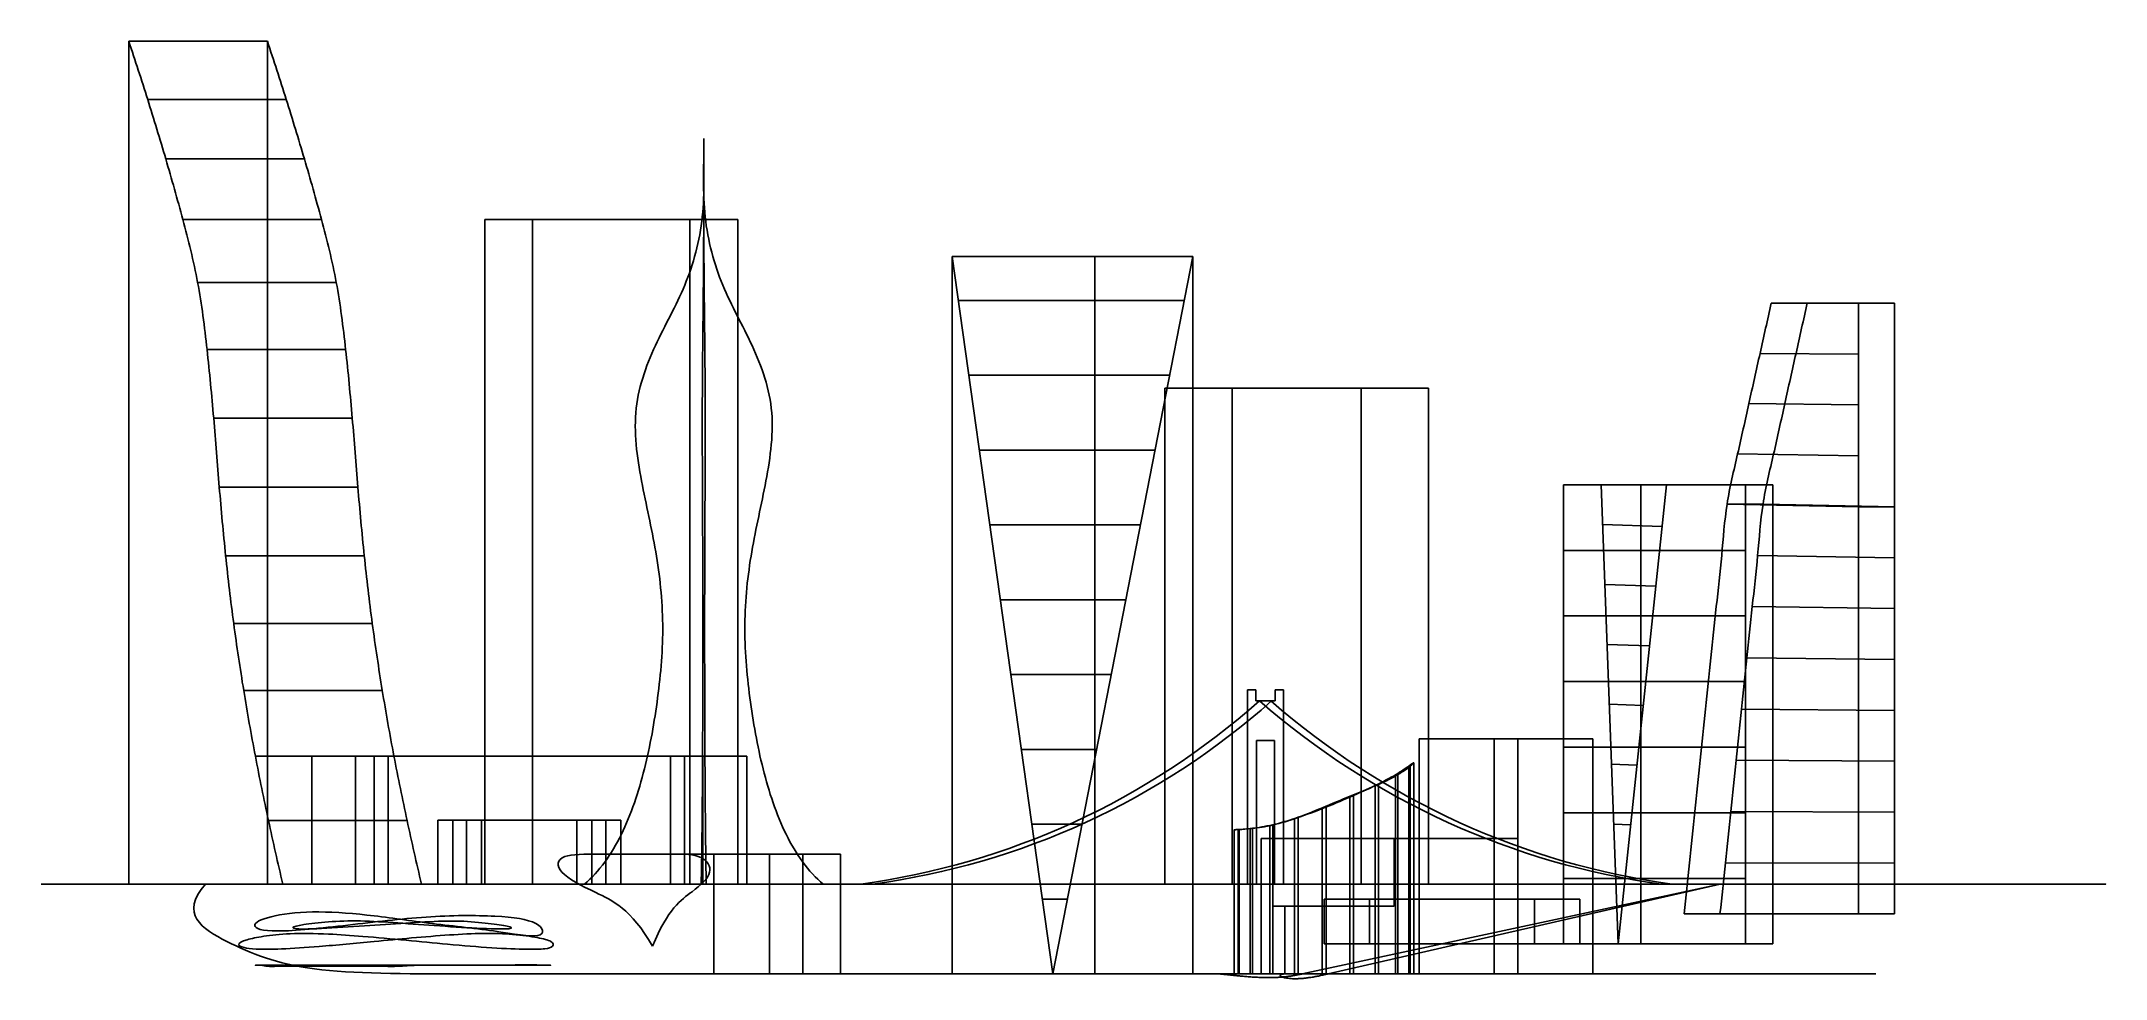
# Model space of a CAD drawing. Header units: metres. Extents: x -135.5 to -66.6, y -6.2 to 25.1.
import ezdxf

# ---------------------------------------------------------------- set-up
doc = ezdxf.new("R2010")
doc.units = ezdxf.units.M
doc.layers.add('Bright-road', color=40, linetype='Continuous', true_color=0xffbf00)
doc.layers.add('Theme-color-buildings', color=3, linetype='Continuous', true_color=0x00ff00)

msp = doc.modelspace()

# ---------------------------------------------------------------- linework, layer by layer
at = {"layer": 'Bright-road'}
for p, q in [((-95.248, 3.426, 386.698), (-95.248, 3.053, 386.698)), ((-94.972, 3.426, 385.823), (-95.248, 3.426, 386.698)), ((-95.248, 3.053, 386.698), (-95.248, -3.067, 386.698)), ((-94.972, 3.053, 385.823), (-94.972, 3.426, 385.823)), ((-94.323, 3.053, 383.762), (-94.972, 3.053, 385.823)), ((-94.323, 3.426, 383.762), (-94.323, 3.053, 383.762)), ((-94.048, 3.426, 382.887), (-94.323, 3.426, 383.762)), ((-94.048, 3.053, 382.887), (-94.048, 3.426, 382.887)), ((-94.048, -3.067, 382.887), (-94.048, 3.053, 382.887)), ((-94.948, 1.728, 385.745), (-94.348, 1.728, 383.84)), ((-94.948, -3.067, 385.745), (-94.948, 1.728, 385.745)), ((-94.348, 1.728, 383.84), (-94.348, -3.067, 383.84)), ((-132.268, -3.067, 388.51), (-135.437, -3.067, 385.925)), ((-133.799, -3.067, 388.908), (-135.258, -3.067, 387.718)), ((-134.431, -3.067, 392.097), (-133.414, -3.067, 391.392)), ((-112.566, -3.067, 378.19), (-106.905, -3.067, 375.02)), ((-110.257, -3.067, 378.719), (-106.267, -3.067, 376.475)), ((-106.905, -3.067, 375.02), (-109.194, -3.067, 349.89)), ((-106.529, -3.067, 360.963), (-107.145, -3.067, 354.197)), ((-106.267, -3.067, 376.475), (-105.791, -3.067, 376.212)), ((-105.278, -3.067, 375.246), (-106.151, -3.067, 365.665)), ((-105.301, -3.067, 364.585), (-75.228, -3.067, 360.564)), ((-104.243, -3.067, 362.76), (-76.986, -3.067, 358.717)), ((-95.248, -3.067, 386.698), (-94.948, -3.067, 385.745)), ((-94.348, -3.067, 383.84), (-94.048, -3.067, 382.887)), ((-93.42, -6.067, 396.888), (-79.465, -3.067, 403.144)), ((-92.557, -6.067, 395.082), (-79.47, -3.067, 400.989)), ((-79.11, -3.067, 409.966), (-78.192, -3.067, 406.403)), ((-76.419, -3.067, 398.934), (-75.248, -3.067, 393.653)), ((-73.695, -3.067, 387.276), (-72.461, -3.067, 382.776)), ((-72.461, -3.067, 382.776), (-70.86, -3.067, 377.534)), ((-71.612, -3.067, 387.936), (-70.617, -3.067, 383.159)), ((-70.754, -3.067, 392.012), (-67.874, -3.067, 392.709)), ((-70.08, -3.067, 390.916), (-67.566, -3.067, 391.531)), ((-68.617, -3.067, 375.137), (-68.185, -3.067, 373.581)), ((-114.273, -6.067, 393.787), (-110.81, -6.067, 395.273)), ((-113.271, -6.067, 392.776), (-111.233, -6.067, 393.653)), ((-111.233, -6.067, 393.653), (-108.593, -6.067, 390.971)), ((-109.773, -6.067, 394.188), (-107.644, -6.067, 392.006)), ((-101.724, -6.067, 394.759), (-100.129, -6.067, 391.511)), ((-100.218, -6.067, 413.131), (-96.314, -6.067, 398.475)), ((-97.694, -6.067, 396.134), (-100.083, -6.067, 395.161)), ((-99.536, -6.067, 393.84), (-98.662, -6.067, 392.042)), ((-97.23, -6.067, 394.762), (-99.536, -6.067, 393.84))]:
    msp.add_line(p, q, dxfattribs=at)
at = {"layer": 'Bright-road', "extrusion": (0, 1, 0)}
msp.add_circle((101.061, 383.388, -3.067), 34.47, dxfattribs=at)
at = {"layer": 'Bright-road', "extrusion": (-0.266201, -0.079163, 0.960661)}
for centre in [(-54.637, 9.465, 395.288), (-54.521, 9.494, 393.98)]:
    msp.add_arc(centre, 27.046, 351.44272, 24.17623, dxfattribs=at)
at = {"layer": 'Bright-road', "extrusion": (0.276675, 0.009309, -0.960918)}
msp.add_arc((26.468, 33.815, -396.593), 27.148, 189.24957, 221.83574, dxfattribs=at)
at = {"layer": 'Bright-road', "extrusion": (0.284952, 0.019505, -0.958343)}
msp.add_arc((29.108, 38.373, -395.042), 27.144, 191.14824, 223.74241, dxfattribs=at)
at = {"layer": 'Bright-road', "extrusion": (0, 1, 0)}
for centre, radius, start, end in [((-242.94, -669.366, -3.067), 1106.444, 70.121219, 71.229171), ((130.759, 387.062, -3.067), 2.091, 43.8162, 118.80863), ((-114.783, -301.801, -3.067), 718.519, 69.973758, 71.353777), ((115.081, 379.301, -3.067), 0.327, 140.79474, 245.28664), ((112.873, 377.635, -3.067), 0.634, 69.49009, 118.96395), ((112.214, 380.581, -3.067), 0.629, 249.74149, 299.43148), ((-65.556, -151.481, -3.067), 560.345, 71.52674, 75.28348), ((110.015, 378.925, -3.067), 0.318, 319.47565, 65.66896), ((-67.523, -153.726, -3.067), 561.775, 71.56289, 75.14536), ((105.155, 365.575, -3.067), 1, 278.43799, 5.20316), ((106.274, 375.337, -3.067), 1, 118.88035, 185.20316)]:
    msp.add_arc(centre, radius, start, end, dxfattribs=at)
at = {"layer": 'Bright-road', "extrusion": (0, -1, 0)}
for centre, radius, start, end in [((55.821, 667.364, 3.067), 334.638, 236.32041, 239.33936), ((-104.537, 360.782, 3.067), 2, 81.56201, 174.79684), ((-80.968, 405.609, 3.067), 2.887, 301.37477, 15.95911), ((-77.847, 392.957, 3.067), 2.69, 293.06815, 14.99988), ((262.747, 450.823, 3.067), 340.242, 187.69299, 189.68736), ((-71.015, 393.619, 3.067), 1.628, 181.72572, 279.24351), ((-69.112, 388.535, 3.067), 2.57, 112.12031, 193.46276), ((84.247, 417.519, 3.067), 158.63, 192.50982, 195.49639), ((-70.239, 400.489, 6.067), 25.369, 201.31817, 208.98534)]:
    msp.add_arc(centre, radius, start, end, dxfattribs=at)
at = {"layer": 'Bright-road', "extrusion": (2.54481e-15, 1, -3.93901e-16)}
msp.add_open_spline([(-133.799, -3.067, 388.908), (-133.46, -3.067, 389.171), (-132.892, -3.067, 390.257), (-133.145, -3.067, 391.22), (-133.414, -3.067, 391.392)], degree=3, dxfattribs=at)
at = {"layer": 'Bright-road', "extrusion": (-1.49257e-16, 1, -2.43838e-16)}
msp.add_open_spline([(-133.602, -3.067, 394.757), (-127.329, -3.067, 389.096), (-118.619, -3.067, 383.577), (-112.523, -3.067, 380.033)], degree=3, dxfattribs=at)
at = {"layer": 'Bright-road'}
msp.add_open_spline([(-130.045, -3.067, 394.397), (-130.941, -4.067, 398.066), (-129.365, -5.067, 401.772), (-126.829, -6.067, 403.091), (-121.743, -6.067, 401.824), (-114.636, -6.067, 393.939), (-107.199, -6.067, 386.93), (-104.321, -6.067, 383.676), (-103.367, -6.067, 382.674)], degree=3, knots=[0, 0, 0, 0, 5.990306, 11.980613, 17.970919, 23.961225, 29.951531, 33.426229, 33.426229, 33.426229, 33.426229], dxfattribs=at)
at = {"layer": 'Bright-road', "extrusion": (-7.28809e-16, -1, -1.51408e-15)}
msp.add_open_spline([(-79.47, -3.067, 400.989), (-78.898, -3.067, 401.258), (-77.438, -3.067, 401.185), (-76.571, -3.067, 399.68), (-76.419, -3.067, 398.934)], degree=3, dxfattribs=at)
at = {"layer": 'Bright-road', "extrusion": (-5.95318e-18, -1, -2.30515e-16)}
msp.add_open_spline([(-76.498, -3.067, 389.275), (-75.945, -3.067, 389.432), (-74.644, -3.067, 389.227), (-73.858, -3.067, 387.938), (-73.695, -3.067, 387.276)], degree=3, dxfattribs=at)
at = {"layer": 'Bright-road', "extrusion": (0, -1, 0)}
msp.add_open_spline([(-102.738, -6.067, 412.856), (-98.33, -6.067, 397.273), (-95.738, -6.067, 389.882), (-93.851, -6.067, 386.568)], degree=3, dxfattribs=at)
at = {"layer": 'Bright-road', "extrusion": (0, 1, 0)}
msp.add_open_spline([(-100.093, -6.067, 379.429), (-99.306, -6.067, 379.027), (-97.35, -6.067, 378.296), (-96.185, -6.067, 377.456), (-96.753, -6.067, 376.272), (-92.154, -6.067, 375.017), (-86.955, -6.067, 372.495), (-82.113, -6.067, 371.421), (-77.192, -6.067, 370.271), (-76.81, -6.067, 369.597)], degree=3, knots=[38.527863, 38.527863, 38.527863, 38.527863, 41.932144, 47.92245, 53.912757, 59.903063, 65.893369, 71.883675, 77.873982, 77.873982, 77.873982, 77.873982], dxfattribs=at)
at = {"layer": 'Bright-road'}
for points in [[(-96.314, -6.067, 398.475), (-96.128, -6.067, 397.841), (-95.94, -6.067, 397.209), (-94.602, -6.322, 396.358), (-94.011, -6.194, 396.623), (-93.42, -6.067, 396.888)], [(-93.873, -6.067, 391.266), (-94.175, -6.067, 392.014), (-94.461, -6.067, 392.77), (-93.998, -6.398, 394.432), (-93.278, -6.233, 394.757), (-92.557, -6.067, 395.082)]]:
    msp.add_open_spline(points, degree=5, dxfattribs=at)
at = {"layer": 'Bright-road', "extrusion": (0, 1, 0)}
msp.add_open_spline([(-91.926, -6.067, 384.321), (-87.413, -6.067, 379.15), (-78.472, -6.067, 374.443), (-74.956, -6.067, 372.02), (-74.266, -6.067, 370.328)], degree=3, dxfattribs=at)
at = {"layer": 'Theme-color-buildings'}
for p, q in [((-132.61, 25.092, 379.093), (-132.61, -3.067, 379.093)), ((-127.982, 25.092, 375.988), (-132.61, 25.092, 379.093)), ((-127.982, 25.092, 375.988), (-127.982, -3.067, 375.988)), ((-127.349, 23.144, 376.93), (-131.978, 23.144, 380.035)), ((-126.744, 21.16, 377.832), (-131.373, 21.16, 380.937)), ((-126.174, 19.135, 378.682), (-130.803, 19.135, 381.787)), ((-120.722, 19.135, 356.276), (-119.123, 19.135, 361.777)), ((-113.872, 19.135, 354.285), (-120.722, 19.135, 356.276)), ((-120.722, -3.067, 356.276), (-120.722, 19.135, 356.276)), ((-119.123, 19.135, 361.777), (-112.273, 19.135, 359.786)), ((-119.123, -3.067, 361.777), (-119.123, 19.135, 361.777)), ((-112.273, 19.135, 359.786), (-113.872, 19.135, 354.285)), ((-113.872, -3.067, 354.285), (-113.872, 19.135, 354.285)), ((-112.273, -3.067, 359.786), (-112.273, 19.135, 359.786)), ((-100.453, 17.897, 367.083), (-105.117, 17.897, 370.128)), ((-105.117, 17.897, 370.128), (-97.081, 17.897, 372.248)), ((-105.117, 17.897, 370.128), (-101.746, -6.067, 375.293)), ((-105.117, 17.897, 370.128), (-105.117, -6.067, 370.128)), ((-97.081, 17.897, 372.248), (-101.746, -6.067, 375.293)), ((-97.081, 17.897, 372.248), (-100.453, 17.897, 367.083)), ((-100.35, 17.897, 367.24), (-100.35, -6.067, 367.24)), ((-97.081, 17.897, 372.248), (-97.081, -6.067, 372.248)), ((-125.68, 17.033, 379.418), (-130.309, 17.033, 382.523)), ((-104.911, 16.433, 370.443), (-97.366, 16.433, 372.434)), ((-76.558, 16.342, 380.053), (-77.759, 16.342, 384.907)), ((-74.847, 16.342, 385.627), (-77.759, 16.342, 384.907)), ((-73.646, 16.342, 380.774), (-76.558, 16.342, 380.053)), ((-74.847, 16.342, 385.627), (-73.646, 16.342, 380.774)), ((-74.847, -4.067, 385.627), (-74.847, 16.342, 385.627)), ((-73.646, -4.067, 380.774), (-73.646, 16.342, 380.774)), ((-125.367, 14.789, 379.885), (-129.996, 14.789, 382.99)), ((-78.133, 14.664, 384.815), (-74.847, 14.641, 385.627)), ((-104.56, 13.933, 370.982), (-97.852, 13.933, 372.751)), ((-98.016, -3.067, 354.638), (-98.016, 13.503, 354.638)), ((-91.458, 13.503, 351.833), (-98.016, 13.503, 354.638)), ((-98.016, 13.503, 354.638), (-95.764, 13.503, 359.905)), ((-95.764, -3.067, 359.905), (-95.764, 13.503, 359.905)), ((-95.764, 13.503, 359.905), (-89.205, 13.503, 357.1)), ((-91.458, -3.067, 351.833), (-91.458, 13.503, 351.833)), ((-89.205, 13.503, 357.1), (-91.458, 13.503, 351.833)), ((-89.205, -3.067, 357.1), (-89.205, 13.503, 357.1)), ((-125.145, 12.5, 380.216), (-129.774, 12.5, 383.321)), ((-78.507, 12.986, 384.722), (-74.847, 12.941, 385.627)), ((-104.208, 11.433, 371.521), (-98.339, 11.433, 373.069)), ((-78.881, 11.308, 384.629), (-74.847, 11.24, 385.627)), ((-124.958, 10.198, 380.495), (-129.587, 10.198, 383.6)), ((-84.698, 10.274, 396.414), (-82.114, 10.274, 397.111)), ((-83.444, 10.274, 391.762), (-84.698, 10.274, 396.414)), ((-84.698, 10.274, 396.414), (-84.698, -5.067, 396.414)), ((-82.114, 10.274, 397.111), (-84.698, 10.274, 396.414)), ((-84.698, 10.274, 396.414), (-84.698, -5.067, 396.414)), ((-83.444, 10.274, 391.762), (-82.873, -5.067, 389.646)), ((-83.444, 10.274, 391.762), (-81.258, 10.274, 390.082)), ((-81.258, 10.274, 390.082), (-82.873, -5.067, 389.646)), ((-82.114, 10.274, 397.111), (-82.114, -5.067, 397.111)), ((-78.618, 10.274, 394.423), (-82.114, 10.274, 397.111)), ((-82.114, 10.274, 397.111), (-82.114, -5.067, 397.111)), ((-77.706, 10.274, 391.039), (-81.258, 10.274, 390.082)), ((-78.618, 10.274, 394.423), (-77.706, 10.274, 391.039)), ((-78.618, 10.274, 394.423), (-78.618, -5.067, 394.423)), ((-78.618, -5.067, 394.423), (-78.618, 10.274, 394.423)), ((-77.706, -5.067, 391.039), (-77.706, 10.274, 391.039)), ((-79.235, 9.627, 384.542), (-74.847, 9.539, 385.627)), ((-78.034, 9.627, 379.688), (-79.235, 9.627, 384.542)), ((-78.034, 9.627, 379.688), (-73.646, 9.539, 380.774)), ((-74.847, 9.539, 385.627), (-73.646, 9.539, 380.774)), ((-103.856, 8.933, 372.06), (-98.826, 8.933, 373.387)), ((-83.394, 8.946, 391.578), (-81.405, 8.88, 390.042)), ((-124.745, 7.905, 380.812), (-129.374, 7.905, 383.917)), ((-84.698, 8.082, 396.414), (-82.114, 8.082, 397.111)), ((-78.618, 8.082, 394.423), (-82.114, 8.082, 397.111)), ((-78.213, 7.915, 379.644), (-73.646, 7.838, 380.774)), ((-83.32, 6.944, 391.302), (-81.615, 6.887, 389.985)), ((-103.504, 6.433, 372.599), (-99.312, 6.433, 373.705)), ((-124.476, 5.637, 381.213), (-129.105, 5.637, 384.318)), ((-84.698, 5.891, 396.414), (-82.114, 5.891, 397.111)), ((-78.618, 5.891, 394.423), (-82.114, 5.891, 397.111)), ((-78.393, 6.203, 379.6), (-73.646, 6.137, 380.774)), ((-83.245, 4.942, 391.026), (-81.824, 4.895, 389.929)), ((-78.573, 4.491, 379.555), (-73.646, 4.437, 380.774)), ((-103.153, 3.933, 373.138), (-99.799, 3.933, 374.022)), ((-84.698, 3.699, 396.414), (-82.114, 3.699, 397.111)), ((-78.618, 3.699, 394.423), (-82.114, 3.699, 397.111)), ((-124.144, 3.404, 381.709), (-128.773, 3.404, 384.814)), ((-83.171, 2.94, 390.75), (-82.034, 2.902, 389.872)), ((-78.752, 2.78, 379.511), (-73.646, 2.736, 380.774)), ((-102.801, 1.433, 373.677), (-100.286, 1.433, 374.34)), ((-89.516, -6.067, 366.883), (-89.516, 1.788, 366.883)), ((-87.015, 1.788, 363.783), (-89.516, 1.788, 366.883)), ((-89.516, 1.788, 366.883), (-86.222, 1.788, 369.12)), ((-87.015, -6.067, 363.783), (-87.015, 1.788, 363.783)), ((-83.721, 1.788, 366.021), (-87.015, 1.788, 363.783)), ((-86.222, -6.067, 369.12), (-86.222, 1.788, 369.12)), ((-86.222, 1.788, 369.12), (-83.721, 1.788, 366.021)), ((-84.698, 1.507, 396.414), (-82.114, 1.507, 397.111)), ((-83.721, -6.067, 366.021), (-83.721, 1.788, 366.021)), ((-78.618, 1.507, 394.423), (-82.114, 1.507, 397.111)), ((-123.754, 1.21, 382.29), (-128.382, 1.21, 385.395)), ((-126.499, 1.21, 368.58), (-125.034, 1.21, 372.991)), ((-113.437, 1.21, 364.244), (-126.499, 1.21, 368.58)), ((-126.499, -3.067, 368.58), (-126.499, 1.21, 368.58)), ((-125.034, -3.067, 372.991), (-125.034, 1.21, 372.991)), ((-125.034, 1.21, 372.991), (-111.972, 1.21, 368.655)), ((-124.416, -3.067, 369.562), (-124.416, 1.21, 369.562)), ((-124.416, 1.21, 369.562), (-123.952, 1.21, 370.959)), ((-114.519, 1.21, 366.276), (-124.416, 1.21, 369.562)), ((-123.952, 1.21, 370.959), (-114.055, 1.21, 367.673)), ((-123.952, 1.21, 370.959), (-123.952, -3.067, 370.959)), ((-114.519, -3.067, 366.276), (-114.519, 1.21, 366.276)), ((-114.055, 1.21, 367.673), (-114.519, 1.21, 366.276)), ((-114.055, -3.067, 367.673), (-114.055, 1.21, 367.673)), ((-111.972, 1.21, 368.655), (-113.437, 1.21, 364.244)), ((-113.437, -3.067, 364.244), (-113.437, 1.21, 364.244)), ((-111.972, -3.067, 368.655), (-111.972, 1.21, 368.655)), ((-89.86, -6.067, 404.895), (-89.86, 0.873, 404.895)), ((-89.82, -6.067, 403.041), (-89.82, 0.869, 403.041)), ((-89.693, -6.067, 403.971), (-89.693, 0.988, 403.971)), ((-83.097, 0.938, 390.474), (-82.244, 0.91, 389.816)), ((-78.932, 1.068, 379.466), (-73.646, 1.035, 380.774)), ((-90.982, -6.067, 406.371), (-90.982, 0.225, 406.371)), ((-90.878, -6.067, 401.518), (-90.878, 0.262, 401.518)), ((-90.304, -6.067, 405.722), (-90.304, 0.585, 405.722)), ((-90.228, -6.067, 402.196), (-90.228, 0.588, 402.196)), ((-92.757, -6.067, 406.906), (-92.757, -0.548, 406.906)), ((-92.628, -6.067, 400.908), (-92.628, -0.466, 400.908)), ((-91.827, -6.067, 406.779), (-91.827, -0.16, 406.779)), ((-91.705, -6.067, 401.074), (-91.705, -0.082, 401.074)), ((-84.698, -0.684, 396.414), (-82.114, -0.684, 397.111)), ((-78.618, -0.684, 394.423), (-82.114, -0.684, 397.111)), ((-79.111, -0.644, 379.422), (-73.646, -0.666, 380.774)), ((-123.315, -0.946, 382.944), (-127.944, -0.946, 386.049)), ((-122.29, -0.929, 367.183), (-121.79, -0.929, 368.69)), ((-117.645, -0.929, 365.641), (-122.29, -0.929, 367.183)), ((-122.29, -0.929, 367.183), (-122.29, -3.067, 367.183)), ((-121.79, -0.929, 368.69), (-121.79, -3.067, 368.69)), ((-117.145, -0.929, 367.148), (-121.79, -0.929, 368.69)), ((-116.681, -0.929, 368.545), (-121.326, -0.929, 370.087)), ((-121.326, -0.929, 370.087), (-120.826, -0.929, 371.594)), ((-121.326, -3.067, 370.087), (-121.326, -0.929, 370.087)), ((-121.209, -0.929, 368.497), (-117.145, -0.929, 367.148)), ((-120.826, -0.929, 371.594), (-120.826, -3.067, 371.594)), ((-116.181, -0.929, 370.052), (-120.826, -0.929, 371.594)), ((-117.645, -0.929, 365.641), (-117.145, -0.929, 367.148)), ((-117.645, -3.067, 365.641), (-117.645, -0.929, 365.641)), ((-117.145, -3.067, 367.148), (-117.145, -0.929, 367.148)), ((-116.681, -0.929, 368.545), (-116.181, -0.929, 370.052)), ((-116.681, -0.929, 368.545), (-116.681, -3.067, 368.545)), ((-116.181, -3.067, 370.052), (-116.181, -0.929, 370.052)), ((-102.449, -1.067, 374.215), (-100.772, -1.067, 374.658)), ((-95.692, -6.067, 403.843), (-95.692, -1.251, 403.843)), ((-95.565, -6.067, 404.773), (-95.565, -1.245, 404.773)), ((-95.525, -6.067, 402.919), (-95.525, -1.246, 402.919)), ((-95.157, -6.067, 405.618), (-95.157, -1.212, 405.618)), ((-95.081, -6.067, 402.092), (-95.081, -1.212, 402.092)), ((-94.508, -6.067, 406.296), (-94.508, -1.107, 406.296)), ((-94.404, -6.067, 401.443), (-94.404, -1.095, 401.443)), ((-93.681, -6.067, 406.74), (-93.681, -0.883, 406.74)), ((-93.558, -6.067, 401.035), (-93.558, -0.837, 401.035)), ((-83.022, -1.064, 390.198), (-82.454, -1.083, 389.759)), ((-113.072, -2.067, 385.09), (-113.072, -6.067, 385.09)), ((-113.072, -2.067, 385.09), (-110.102, -2.067, 387.532)), ((-111.211, -2.067, 382.226), (-111.211, -6.067, 382.226)), ((-108.838, -2.067, 385.2), (-111.211, -2.067, 382.226)), ((-110.102, -2.067, 387.532), (-110.102, -6.067, 387.532)), ((-110.102, -2.067, 387.532), (-108.838, -2.067, 385.2)), ((-108.838, -2.067, 385.2), (-108.838, -6.067, 385.2)), ((-94.798, -1.542, 364.941), (-94.401, -1.542, 367.61)), ((-94.798, -6.067, 364.941), (-94.798, -1.542, 364.941)), ((-94.401, -1.542, 367.61), (-90.352, -1.542, 370.36)), ((-94.401, -3.805, 367.61), (-94.401, -1.542, 367.61)), ((-90.352, -1.542, 370.36), (-90.352, -3.805, 370.36)), ((-89.516, -6.067, 366.883), (-89.516, -1.542, 366.883)), ((-87.015, -6.067, 363.783), (-87.015, -1.542, 363.783)), ((-86.222, -6.067, 369.12), (-86.222, -1.542, 369.12)), ((-79.291, -2.356, 379.377), (-73.646, -2.367, 380.774)), ((-132.61, -3.067, 379.093), (-127.465, -3.067, 386.763)), ((-127.982, -3.067, 375.988), (-132.61, -3.067, 379.093)), ((-127.982, -3.067, 375.988), (-122.836, -3.067, 383.658)), ((-122.836, -3.067, 383.658), (-127.465, -3.067, 386.763)), ((-122.29, -3.067, 367.183), (-126.499, -3.067, 368.58)), ((-126.499, -3.067, 368.58), (-125.034, -3.067, 372.991)), ((-125.034, -3.067, 372.991), (-120.826, -3.067, 371.594)), ((-123.952, -3.067, 370.959), (-124.416, -3.067, 369.562)), ((-124.416, -3.067, 369.562), (-121.79, -3.067, 368.69)), ((-121.326, -3.067, 370.087), (-123.952, -3.067, 370.959)), ((-121.79, -3.067, 368.69), (-122.29, -3.067, 367.183)), ((-120.826, -3.067, 371.594), (-121.326, -3.067, 370.087)), ((-120.722, -3.067, 356.276), (-119.123, -3.067, 361.777)), ((-113.872, -3.067, 354.285), (-120.722, -3.067, 356.276)), ((-119.123, -3.067, 361.777), (-112.273, -3.067, 359.786)), ((-117.645, -3.067, 365.641), (-117.145, -3.067, 367.148)), ((-113.437, -3.067, 364.244), (-117.645, -3.067, 365.641)), ((-117.145, -3.067, 367.148), (-114.519, -3.067, 366.276)), ((-116.681, -3.067, 368.545), (-116.181, -3.067, 370.052)), ((-114.055, -3.067, 367.673), (-116.681, -3.067, 368.545)), ((-116.181, -3.067, 370.052), (-111.972, -3.067, 368.655)), ((-114.519, -3.067, 366.276), (-114.055, -3.067, 367.673)), ((-112.273, -3.067, 359.786), (-113.872, -3.067, 354.285)), ((-111.972, -3.067, 368.655), (-113.437, -3.067, 364.244)), ((-91.458, -3.067, 351.833), (-98.016, -3.067, 354.638)), ((-98.016, -3.067, 354.638), (-95.764, -3.067, 359.905)), ((-95.764, -3.067, 359.905), (-89.205, -3.067, 357.1)), ((-89.205, -3.067, 357.1), (-91.458, -3.067, 351.833)), ((-84.698, -2.876, 396.414), (-82.114, -2.876, 397.111)), ((-82.948, -3.066, 389.922), (-82.663, -3.075, 389.703)), ((-78.618, -2.876, 394.423), (-82.114, -2.876, 397.111)), ((-102.097, -3.567, 374.754), (-101.259, -3.567, 374.975)), ((-90.352, -3.805, 370.36), (-94.401, -3.805, 367.61)), ((-94.401, -3.805, 367.61), (-94.004, -3.805, 370.278)), ((-94.004, -6.067, 370.278), (-94.004, -3.805, 370.278)), ((-91.173, -3.567, 388.254), (-92.689, -3.567, 393.486)), ((-92.689, -3.567, 393.486), (-85.668, -3.567, 395.521)), ((-92.689, -5.067, 393.486), (-92.689, -3.567, 393.486)), ((-84.152, -3.567, 390.289), (-91.173, -3.567, 388.254)), ((-91.173, -5.067, 388.254), (-91.173, -3.567, 388.254)), ((-85.668, -3.567, 395.521), (-84.152, -3.567, 390.289)), ((-85.668, -5.067, 395.521), (-85.668, -3.567, 395.521)), ((-84.152, -5.067, 390.289), (-84.152, -3.567, 390.289)), ((-79.471, -4.067, 379.333), (-80.671, -4.067, 384.187)), ((-80.671, -4.067, 384.187), (-74.847, -4.067, 385.627)), ((-79.471, -4.067, 379.333), (-73.646, -4.067, 380.774)), ((-74.847, -4.067, 385.627), (-73.646, -4.067, 380.774)), ((-91.173, -5.067, 388.254), (-92.689, -5.067, 393.486)), ((-92.689, -5.067, 393.486), (-85.668, -5.067, 395.521)), ((-84.152, -5.067, 390.289), (-91.173, -5.067, 388.254)), ((-85.668, -5.067, 395.521), (-84.152, -5.067, 390.289)), ((-84.698, -5.067, 396.414), (-82.114, -5.067, 397.111)), ((-82.873, -5.067, 389.646), (-84.698, -5.067, 396.414)), ((-84.698, -5.067, 396.414), (-82.114, -5.067, 397.111)), ((-77.706, -5.067, 391.039), (-82.873, -5.067, 389.646)), ((-82.114, -5.067, 397.111), (-78.618, -5.067, 394.423)), ((-78.618, -5.067, 394.423), (-77.706, -5.067, 391.039)), ((-113.072, -6.067, 385.09), (-110.102, -6.067, 387.532)), ((-108.838, -6.067, 385.2), (-111.211, -6.067, 382.226)), ((-110.102, -6.067, 387.532), (-108.838, -6.067, 385.2)), ((-100.453, -6.067, 367.083), (-105.117, -6.067, 370.128)), ((-105.117, -6.067, 370.128), (-101.746, -6.067, 375.293)), ((-101.746, -6.067, 375.293), (-97.081, -6.067, 372.248)), ((-97.081, -6.067, 372.248), (-100.453, -6.067, 367.083)), ((-94.798, -6.067, 364.941), (-94.004, -6.067, 370.278)), ((-89.516, -6.067, 366.883), (-87.015, -6.067, 363.783)), ((-86.222, -6.067, 369.12), (-89.516, -6.067, 366.883)), ((-87.015, -6.067, 363.783), (-89.516, -6.067, 366.883)), ((-89.516, -6.067, 366.883), (-86.222, -6.067, 369.12)), ((-83.721, -6.067, 366.021), (-87.015, -6.067, 363.783)), ((-86.222, -6.067, 369.12), (-83.721, -6.067, 366.021))]:
    msp.add_line(p, q, dxfattribs=at)
at = {"layer": 'Theme-color-buildings', "extrusion": (0, 1, 0)}
msp.add_circle((92.693, 403.907, -6.067), 3, dxfattribs=at)
msp.add_circle((92.693, 403.907, -6.067), 3, dxfattribs=at)
for centre, radius, start, end in [((89.123, 376.354, -1.542), 12.746, 260.48301, 296.43821), ((91.946, 357.541, -1.542), 12.917, 97.0879, 116.30697), ((91.89, 357.4, -3.805), 13.051, 80.67825, 96.76763), ((89.123, 376.354, -6.067), 12.746, 260.48301, 296.43821), ((91.897, 357.707, -6.067), 12.746, 80.48301, 116.43821)]:
    msp.add_arc(centre, radius, start, end, dxfattribs=at)
at = {"layer": 'Theme-color-buildings', "extrusion": (0, -1, 0)}
for centre, start, end in [((-117.564, 369.488, 3.067), 4.71594, 87.74076), ((-117.746, 377.982, 3.067), 274.71594, 357.74076), ((-109.252, 378.164, 3.067), 184.71594, 267.74076), ((-109.07, 369.67, 3.067), 94.71594, 177.74076)]:
    msp.add_arc(centre, 4.256, start, end, dxfattribs=at)
at = {"layer": 'Theme-color-buildings', "extrusion": (0.830451, -5.62213e-16, -0.557092)}
msp.add_open_spline([(-127.465, -3.067, 386.763), (-127.63, -2.366, 386.517), (-127.95, -0.952, 386.04), (-128.39, 1.203, 385.383), (-128.782, 3.398, 384.799), (-129.116, 5.631, 384.302), (-129.384, 7.901, 383.902), (-129.592, 10.196, 383.592), (-129.767, 12.503, 383.331), (-129.985, 14.791, 383.006), (-130.269, 17.066, 382.584), (-130.795, 19.144, 381.799), (-131.368, 21.166, 380.945), (-131.973, 23.15, 380.042), (-132.396, 24.448, 379.413), (-132.61, 25.092, 379.093)], degree=3, dxfattribs=at)
at = {"layer": 'Theme-color-buildings', "extrusion": (0.830451, -1.92759e-15, -0.557092)}
msp.add_open_spline([(-122.836, -3.067, 383.658), (-123.001, -2.366, 383.411), (-123.321, -0.952, 382.934), (-123.762, 1.203, 382.278), (-124.153, 3.398, 381.694), (-124.487, 5.631, 381.197), (-124.756, 7.901, 380.797), (-124.963, 10.196, 380.487), (-125.138, 12.503, 380.226), (-125.356, 14.791, 379.901), (-125.64, 17.066, 379.478), (-126.166, 19.144, 378.694), (-126.739, 21.166, 377.84), (-127.345, 23.15, 376.937), (-127.767, 24.448, 376.308), (-127.982, 25.092, 375.988)], degree=3, dxfattribs=at)
at = {"layer": 'Theme-color-buildings', "extrusion": (0.021437, -4.4981e-14, -0.99977)}
msp.add_open_spline([(-113.408, 21.841, 373.826), (-113.421, 21.024, 373.826), (-113.316, 19.357, 373.828), (-113.907, 16.994, 373.815), (-114.998, 15.111, 373.792), (-115.867, 12.875, 373.773), (-115.52, 10.37, 373.781), (-114.963, 8.063, 373.793), (-114.699, 5.603, 373.798), (-114.915, 3.147, 373.794), (-115.336, 0.757, 373.785), (-116.077, -1.484, 373.769), (-116.9, -2.663, 373.751), (-117.396, -3.067, 373.741)], degree=3, dxfattribs=at)
at = {"layer": 'Theme-color-buildings', "extrusion": (-0.99977, -1.3823e-15, -0.021437)}
msp.add_open_spline([(-113.408, 21.841, 373.826), (-113.408, 21.024, 373.839), (-113.406, 19.357, 373.734), (-113.419, 16.994, 374.325), (-113.442, 15.111, 375.416), (-113.461, 12.875, 376.285), (-113.453, 10.37, 375.938), (-113.441, 8.063, 375.381), (-113.436, 5.603, 375.117), (-113.44, 3.147, 375.333), (-113.449, 0.757, 375.754), (-113.465, -1.484, 376.495), (-113.483, -2.663, 377.318), (-113.494, -3.067, 377.814)], degree=3, dxfattribs=at)
at = {"layer": 'Theme-color-buildings', "extrusion": (-0.021437, 2.41678e-15, 0.99977)}
msp.add_open_spline([(-113.408, 21.841, 373.826), (-113.395, 21.024, 373.826), (-113.501, 19.357, 373.824), (-112.909, 16.994, 373.837), (-111.818, 15.111, 373.86), (-110.949, 12.875, 373.879), (-111.296, 10.37, 373.871), (-111.853, 8.063, 373.859), (-112.117, 5.603, 373.854), (-111.901, 3.147, 373.858), (-111.48, 0.757, 373.867), (-110.739, -1.484, 373.883), (-109.916, -2.663, 373.901), (-109.42, -3.067, 373.912)], degree=3, dxfattribs=at)
at = {"layer": 'Theme-color-buildings', "extrusion": (0.99977, -1.07046e-15, 0.021437)}
msp.add_open_spline([(-113.408, 21.841, 373.826), (-113.408, 21.024, 373.813), (-113.41, 19.357, 373.919), (-113.397, 16.994, 373.327), (-113.374, 15.111, 372.236), (-113.355, 12.875, 371.367), (-113.363, 10.37, 371.714), (-113.375, 8.063, 372.271), (-113.38, 5.603, 372.535), (-113.376, 3.147, 372.319), (-113.367, 0.757, 371.898), (-113.351, -1.484, 371.157), (-113.333, -2.663, 370.334), (-113.323, -3.067, 369.838)], degree=3, dxfattribs=at)
at = {"layer": 'Theme-color-buildings', "extrusion": (-0.240126, -1.14012e-14, 0.970742)}
msp.add_open_spline([(-77.759, 16.342, 384.907), (-77.884, 15.783, 384.876), (-78.133, 14.664, 384.815), (-78.509, 12.987, 384.722), (-78.874, 11.307, 384.631), (-79.283, 9.635, 384.53), (-79.401, 7.913, 384.501), (-79.597, 6.204, 384.452), (-79.772, 4.491, 384.409), (-79.953, 2.78, 384.364), (-80.132, 1.068, 384.32), (-80.312, -0.644, 384.276), (-80.492, -2.356, 384.231), (-80.611, -3.497, 384.202), (-80.671, -4.067, 384.187)], degree=3, dxfattribs=at)
at = {"layer": 'Theme-color-buildings', "extrusion": (-0.240126, 1.4177e-14, 0.970742)}
msp.add_open_spline([(-76.558, 16.342, 380.053), (-76.683, 15.783, 380.023), (-76.932, 14.664, 379.961), (-77.309, 12.987, 379.868), (-77.673, 11.307, 379.778), (-78.082, 9.635, 379.676), (-78.2, 7.913, 379.647), (-78.397, 6.204, 379.599), (-78.572, 4.491, 379.555), (-78.752, 2.78, 379.511), (-78.932, 1.068, 379.466), (-79.111, -0.644, 379.422), (-79.291, -2.356, 379.377), (-79.411, -3.497, 379.348), (-79.471, -4.067, 379.333)], degree=3, dxfattribs=at)
at = {"layer": 'Theme-color-buildings'}
for points in [[(-89.693, 0.988, 403.971), (-89.687, 0.988, 403.657), (-89.773, 0.898, 403.027), (-90.187, 0.592, 402.168), (-90.848, 0.263, 401.479), (-91.688, -0.072, 401.027), (-92.627, -0.466, 400.858), (-93.573, -0.859, 400.987), (-94.432, -1.121, 401.402), (-95.121, -1.225, 402.062), (-95.572, -1.249, 402.903), (-95.742, -1.252, 403.842), (-95.613, -1.249, 404.787), (-95.198, -1.224, 405.646), (-94.538, -1.129, 406.335), (-93.697, -0.904, 406.787), (-92.758, -0.556, 406.956), (-91.813, -0.158, 406.827), (-90.953, 0.229, 406.412), (-90.264, 0.595, 405.752), (-89.813, 0.903, 404.911), (-89.7, 0.989, 404.285), (-89.693, 0.988, 403.971)], [(-127.626, -4.635, 398.162), (-128.181, -4.637, 397.526), (-128.613, -4.463, 395.949), (-127.999, -4.134, 393.473), (-126.535, -3.949, 391.633), (-124.686, -4.07, 390.576), (-122.654, -4.381, 390.106), (-120.327, -4.62, 390.857), (-118.632, -4.95, 392.783), (-118.818, -4.312, 395.768), (-120.216, -4.106, 398.069), (-122.643, -4.113, 399.628), (-125.287, -4.449, 399.763), (-127.072, -4.632, 398.797), (-127.626, -4.635, 398.162)], [(-126.738, -4.569, 397.124), (-127.036, -4.57, 396.746), (-127.243, -4.521, 395.808), (-126.848, -4.423, 394.512), (-125.973, -4.318, 393.331), (-124.901, -4.28, 392.368), (-123.644, -4.364, 391.636), (-122.24, -4.468, 391.301), (-120.747, -4.565, 391.393), (-119.709, -4.577, 392.58), (-119.893, -4.473, 394.085), (-120.553, -4.382, 395.365), (-121.523, -4.285, 396.444), (-122.69, -4.322, 397.3), (-124.023, -4.417, 397.873), (-125.454, -4.514, 398.076), (-126.44, -4.568, 397.501), (-126.738, -4.569, 397.124)]]:
    msp.add_open_spline(points, degree=3, dxfattribs=at)
for points, knots in [([(-111.211, -2.067, 382.226), (-111.906, -2.067, 382.458), (-113.351, -2.067, 383.001), (-115.244, -2.067, 383.911), (-117.013, -2.067, 384.877), (-118.316, -2.067, 386.478), (-118.333, -2.695, 388.871), (-117.021, -3.368, 391.097), (-115.839, -3.885, 392.436), (-115.118, -5.147, 393.031)], [41.244796, 41.244796, 41.244796, 41.244796, 45.84185, 50.908921, 54.432027, 58.434608, 63.180655, 68.419039, 74.262151, 74.262151, 74.262151, 74.262151]), ([(-115.118, -5.147, 393.031), (-114.603, -3.885, 392.697), (-113.815, -3.368, 391.902), (-113.04, -2.695, 390.469), (-113.407, -2.067, 388.971), (-114.391, -2.067, 388.049), (-114.609, -2.067, 386.59), (-113.788, -2.067, 385.732), (-113.287, -2.067, 385.252), (-113.072, -2.067, 385.09)], [0, 0, 0, 0, 3.849963, 6.934127, 9.716504, 12.73324, 15.221683, 17.953928, 19.643315, 19.643315, 19.643315, 19.643315]), ([(-126.25, -5.153, 399.733), (-125.667, -5.106, 399.966), (-124.618, -5.01, 400.166), (-123.138, -4.861, 400), (-121.888, -4.763, 399.627), (-120.733, -4.702, 398.944), (-119.71, -4.742, 397.98), (-118.936, -4.852, 396.775), (-118.435, -4.98, 395.384), (-118.409, -5.157, 393.985), (-118.663, -5.241, 392.648), (-119.286, -5.252, 391.39), (-120.458, -5.21, 390.431), (-121.888, -5.087, 389.907), (-123.377, -4.942, 389.826), (-124.736, -4.816, 390.064), (-126.068, -4.722, 390.646), (-127.226, -4.708, 391.524), (-128.129, -4.804, 392.686), (-128.768, -4.938, 394.07), (-129.016, -5.084, 395.543), (-128.831, -5.192, 396.923), (-128.358, -5.249, 398.063), (-127.523, -5.246, 399.07), (-126.706, -5.189, 399.55), (-126.25, -5.153, 399.733)], [0, 0, 0, 0, 3.526808, 5.89032, 8.390121, 10.844302, 13.389783, 16.238953, 18.869567, 21.649866, 24.074957, 26.509575, 29.39322, 32.372265, 34.980006, 37.757663, 40.101473, 43.135805, 45.834761, 48.331725, 51.700358, 54.141031, 56.10655, 58.600512, 61.362752, 61.362752, 61.362752, 61.362752]), ([(-126.138, -5.78, 399.043), (-125.631, -5.78, 399.257), (-124.455, -5.779, 399.508), (-122.787, -5.78, 399.374), (-121.312, -5.778, 398.689), (-120.162, -5.788, 397.813), (-119.268, -5.753, 396.679), (-118.705, -5.786, 395.483), (-118.48, -5.778, 394.227), (-118.558, -5.78, 393.009), (-118.977, -5.779, 391.922), (-119.591, -5.78, 391.122), (-120.286, -5.779, 390.657), (-120.964, -5.78, 390.298), (-121.679, -5.778, 390.176), (-122.361, -5.783, 390.024), (-122.997, -5.765, 390.051), (-123.564, -5.825, 390.085), (-124.254, -5.81, 390.204), (-124.94, -5.817, 390.463), (-125.664, -5.815, 390.876), (-126.335, -5.816, 391.308), (-126.813, -5.815, 391.799), (-127.269, -5.816, 392.33), (-127.641, -5.811, 392.854), (-127.983, -5.83, 393.504), (-128.216, -5.762, 394.193), (-128.379, -5.784, 394.923), (-128.386, -5.778, 395.679), (-128.331, -5.78, 396.372), (-128.124, -5.779, 396.985), (-127.892, -5.78, 397.537), (-127.518, -5.78, 398.086), (-126.956, -5.78, 398.623), (-126.433, -5.78, 398.917), (-126.138, -5.78, 399.043)], [0, 0, 0, 0, 3.096788, 6.669815, 9.217998, 12.168609, 14.736988, 17.289995, 19.536464, 21.866394, 24.07733, 26.013592, 27.43758, 28.768034, 30.298872, 31.494867, 32.697441, 33.859868, 34.708071, 36.634158, 37.949951, 39.409862, 41.111501, 41.786204, 43.35826, 44.722114, 45.908563, 47.457048, 48.911291, 50.161175, 51.349168, 52.540793, 53.526196, 55.073834, 56.875544, 56.875544, 56.875544, 56.875544])]:
    msp.add_open_spline(points, degree=3, knots=knots, dxfattribs=at)
at = {"layer": 'Theme-color-buildings', "extrusion": (0, -1, 0)}
msp.add_open_spline([(-111.211, -6.067, 382.226), (-111.906, -6.067, 382.458), (-113.351, -6.067, 383.001), (-115.244, -6.067, 383.911), (-117.013, -6.067, 384.877), (-118.316, -6.067, 386.478), (-118.333, -6.067, 388.871), (-117.021, -6.067, 391.097), (-115.839, -6.067, 392.436), (-115.118, -6.067, 393.031)], degree=3, knots=[41.244796, 41.244796, 41.244796, 41.244796, 45.84185, 50.908921, 54.432027, 58.434608, 63.180655, 68.419039, 74.262151, 74.262151, 74.262151, 74.262151], dxfattribs=at)
at = {"layer": 'Theme-color-buildings', "extrusion": (0, 1, 0)}
msp.add_open_spline([(-115.118, -6.067, 393.031), (-114.603, -6.067, 392.697), (-113.815, -6.067, 391.902), (-113.04, -6.067, 390.469), (-113.407, -6.067, 388.971), (-114.391, -6.067, 388.049), (-114.609, -6.067, 386.59), (-113.788, -6.067, 385.732), (-113.287, -6.067, 385.252), (-113.072, -6.067, 385.09)], degree=3, knots=[0, 0, 0, 0, 3.849963, 6.934127, 9.716504, 12.73324, 15.221683, 17.953928, 19.643315, 19.643315, 19.643315, 19.643315], dxfattribs=at)

doc.saveas('drawing.dxf')
